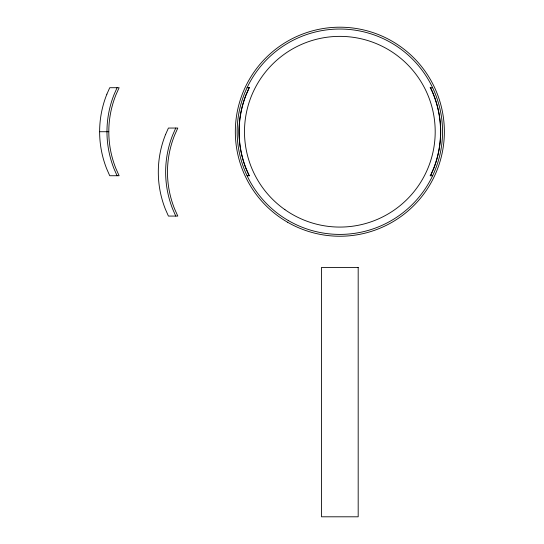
<?xml version="1.0" encoding="UTF-8"?>
<svg xmlns="http://www.w3.org/2000/svg" width="544" height="544" viewBox="0 0 544 544"><rect width="100%" height="100%" fill="white"/><g stroke="black" fill="none" stroke-linecap="round" stroke-linejoin="round"><path stroke-width="0.82" d="M248.268 89.855L246.221 94.656A100.701 100.701 0 0 0 246.214 168.79L249.274 175.732M248.295 89.413L249.274 87.713M248.662 88.998L246.072 94.595A100.858 100.858 0 0 0 246.065 168.844L249.104 175.732M248.696 88.563L249.104 87.713M117.076 87.713L114.05 94.595A100.844 100.844 0 0 0 114.05 168.844L117.076 175.732M175.753 128.051L172.727 134.939A100.858 100.858 0 0 0 172.727 209.188L175.753 216.07M430.59 175.732L433.622 168.844A100.858 100.858 0 0 0 433.622 94.595L431.596 89.842M430.42 175.732L433.473 168.79A100.701 100.701 0 0 0 433.473 94.656L430.59 87.713M247.071 87.713L249.628 87.713M430.066 87.713L432.63 87.713M99.634 131.723L108.8 131.723M247.071 175.732L249.628 175.732M430.066 175.732L432.63 175.732M430.42 87.713L431.229 89.427M106.889 94.16L106.712 94.595A100.844 100.844 0 0 0 106.712 168.844L109.738 175.732L119.116 175.732L115.947 168.654A99.001 99.001 0 0 1 115.947 94.799L119.116 87.713L109.738 87.713L106.889 94.16M165.566 134.504L165.39 134.939A100.858 100.858 0 0 0 165.39 209.188L168.422 216.07L177.8 216.07L174.624 208.991A99.015 99.015 0 0 1 174.624 135.136L177.8 128.051L168.422 128.051L165.566 134.504M358.183 267.417L321.511 267.417L321.511 516.8L358.183 516.8L358.183 267.417M288.504 220.653A102.687 102.687 0 0 0 442.537 131.723A102.687 102.687 0 0 0 288.504 42.792A102.687 102.687 0 0 0 288.504 220.653M284.94 209.678A95.35 95.35 0 0 0 434.812 140.291A95.35 95.35 0 0 0 299.785 45.193A95.35 95.35 0 0 0 284.94 209.678M287.586 222.238A104.523 104.523 0 0 0 444.366 131.723A104.523 104.523 0 0 0 287.586 41.201A104.523 104.523 0 0 0 287.586 222.238"/></g></svg>
